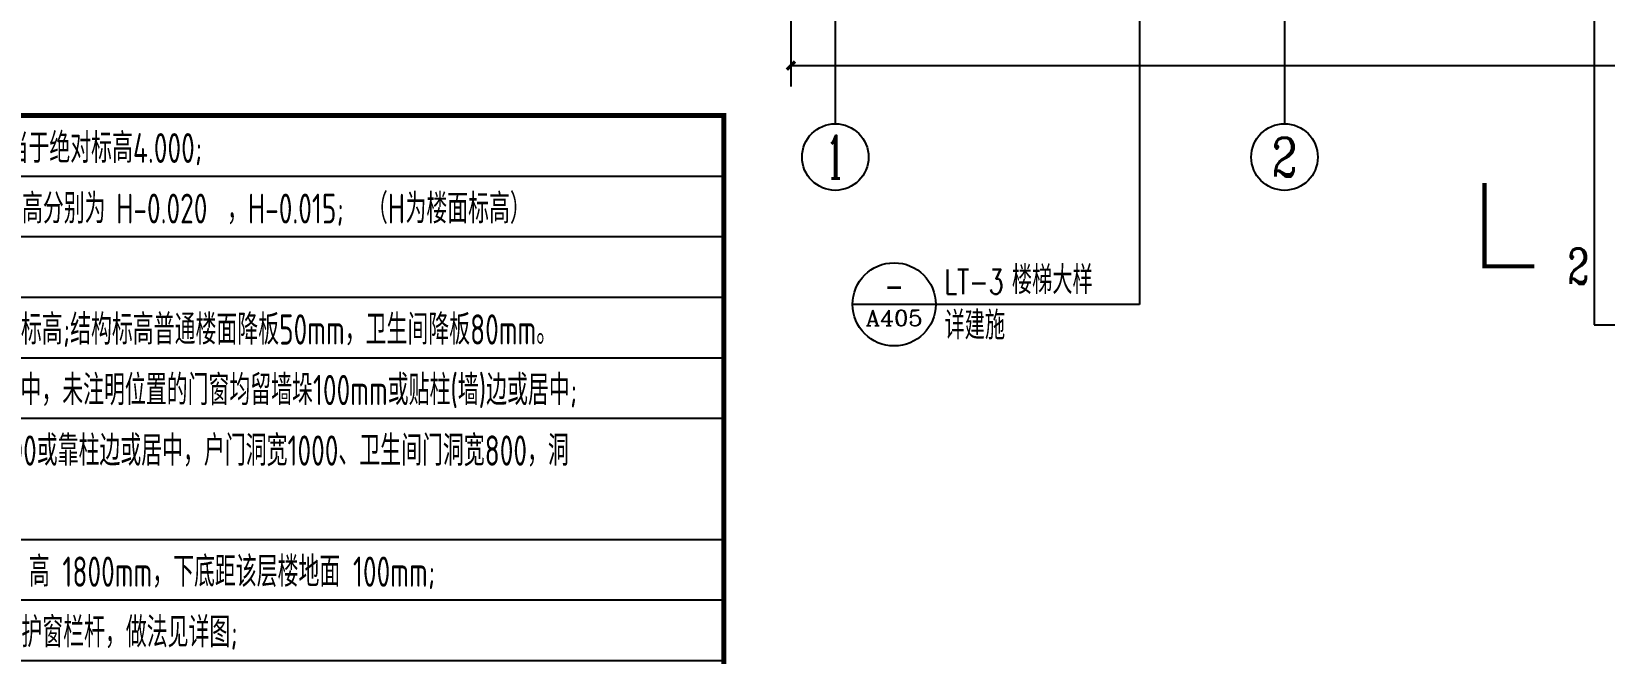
# Model space of a CAD drawing. Extents: x 1738711 to 2346805, y 1189731 to 2516152.
# Drawn here: x 1907598 to 1935962, y 1568904 to 1580122 of the extents above; entities that cross this region are included whole.
import ezdxf
from ezdxf.enums import TextEntityAlignment as Align

# ---------------------------------------------------------------- set-up
doc = ezdxf.new("R2010")
doc.units = 0
doc.header["$LTSCALE"] = 1000
doc.header["$MEASUREMENT"] = 0
for name, color, linetype in [('AXIS', 3, 'Continuous'), ('AXIS_TEXT', 7, 'Continuous'), ('C-sheet(通用-图框)', 11, 'Continuous'), ('DIM_IDEN', 3, 'Continuous'), ('DIM_SYMB', 3, 'Continuous'), ('PUB_TEXT', 7, 'Continuous'), ('房间名称', 4, 'Continuous')]:
    doc.layers.add(name, color=color, linetype=linetype)
doc.styles.add('_TCH_AXIS', font='COMPLEX', dxfattribs={"bigfont": 'GBCBIG'})
doc.styles.add('_TCH_DIM', font='SIMPLEX', dxfattribs={"bigfont": 'GBCBIG'})
doc.styles.add('_TCH_DIM_T3', font='SIMPLEX', dxfattribs={"width": 0.705882, "bigfont": 'GBCBIG'})
doc.styles.add('_TCH_LABEL', font='COMPLEX', dxfattribs={"bigfont": 'GBCBIG'})
doc.styles.add('COMPLEX', font='COMPLEX')
doc.styles.add('TSSD_Dimension', font='tssdeng.shx', dxfattribs={"width": 0.7, "bigfont": 'Hztxt.shx'})
doc.styles.add('黑体', font='simhei_0.ttf', dxfattribs={"width": 0.9})
doc.dimstyles.new('_TCH_ARCH&&150', dxfattribs={"dimtxt": 446.25, "dimasz": 150, "dimexe": 375, "dimexo": 450, "dimgap": 189.375, "dimtad": 1, "dimdec": 0, "dimzin": 0, "dimdsep": 46, "dimtxsty": '_TCH_DIM_T3', "dimblk": 'ARCHTICK', "dimcen": 0.09, "dimclrt": 7, "dimazin": 2, "dimtfac": 1, "dimtdec": 0, "dimtix": 1, "dimtmove": 2, "dimatfit": 3, "dimfxl": 1, "dimtolj": 1, "dimtzin": 0, "dimarcsym": 0})

# ---------------------------------------------------------------- blocks, each defined once
blk = doc.blocks.new('FZ')
at = {"layer": 'C-sheet(通用-图框)'}
for p, q in [((682294, 328091), (682294, 321091)), ((670437, 327391), (682294, 327391)), ((670437, 326691), (682294, 326691)), ((670437, 325991), (682294, 325991)), ((670437, 325291), (682294, 325291)), ((670437, 324591), (682294, 324591)), ((670437, 323191), (682294, 323191)), ((670437, 322491), (682294, 322491)), ((670437, 321791), (682294, 321791)), ((670437, 321091), (682294, 321091))]:
    blk.add_line(p, q, dxfattribs=at)
at = {"layer": 'C-sheet(通用-图框)', "const_width": 58.3}
blk.add_lwpolyline([(670437, 328091), (670437, 321091), (682294, 321091), (682294, 328091)], close=True, dxfattribs=at)
at = {"layer": 'PUB_TEXT', "style": '黑体', "width": 0.9}
blk.add_text('附注', height=375.5, dxfattribs=at).set_placement((670726, 328496))
at = {"layer": '房间名称', "style": 'TSSD_Dimension'}
for s, height, width, p in [('1.', 345, 0.7, (670644, 327543)), ('本工程设计标高±', 345, 0.7, (671007, 327543)), ('0.000', 345, 0.7, (672939, 327543)), ('相当于绝对标高', 345, 0.7, (673775, 327543)), ('4.000;', 345, 0.7, (675466, 327543)), ('2.', 345, 0.7, (670644, 326843)), ('卫生间、无障碍卫生间建筑标高分别为', 345, 0.7, (671044, 326843)), ('H-0.020', 345, 0.7, (675272, 326843)), ('H-0.015;', 345, 0.7, (676795, 326843)), ('（', 345, 0.7, (678170, 326843)), ('H', 345, 0.7, (678411, 326843)), ('为楼面标高）', 345, 0.7, (678616, 326843)), ('，', 345, 0.7, (676553, 326843)), ('3. 名称下面的面积均指净面积;', 350, 0.69, (670644, 326143)), ('4. 所有屋面及露台标高均指结构标高;结构标高普通楼面降板50mm，卫生间降板80mm。', 350, 0.69, (670644, 325443)), ('5. 未标注定位的墙体均以轴线居中，未注明位置的门窗均留墙垛100mm或贴柱(墙)边或居中;', 350, 0.69, (670644, 324743)), ('6. 内门洞无特殊注明处，留垛100或靠柱边或居中，户门洞宽1000、卫生间门洞宽800，洞', 350, 0.69, (670644, 324043)), ('口高 2.100m。', 350, 0.69, (671034, 323343)), ('7. 嵌墙消火拴洞口宽 800mm，高 1800mm，下底距该层楼地面 100mm;', 350, 0.69, (670644, 322643)), ('8. 窗台高度低于 900mm 时设护窗栏杆，做法见详图;', 350, 0.69, (670644, 321943)), ('9. 地漏、屋面通气管、消火栓等在本图中仅作示意，具体详给排水专业图纸；', 350, 0.69, (670644, 321243))]:
    blk.add_text(s, height=height, dxfattribs=dict(at, width=width)).set_placement(p)
blk = doc.blocks.new('_ArchTick')
at = {"color": 0, "linetype": 'ByBlock', "const_width": 0.4}
blk.add_lwpolyline([(-0.5, -0.5), (0.5, 0.5)], dxfattribs=at)
blk = doc.blocks.new('*D2532')
at = {"layer": 'AXIS', "color": 0, "lineweight": -2, "transparency": 16777216}
for p, q in [((1921292, 1584007), (1921292, 1579132)), ((1999992, 1584007), (1999992, 1579132)), ((1921292, 1579507), (1999992, 1579507))]:
    blk.add_line(p, q, dxfattribs=at)
at = {"layer": 'Defpoints', "color": 0, "transparency": 16777216}
for p in [(1921292, 1584457), (1999992, 1584457), (1999992, 1579507)]:
    blk.add_point(p, dxfattribs=at)
at = {"layer": 'AXIS', "color": 0, "lineweight": -2, "transparency": 16777216, "xscale": 150, "yscale": 150, "zscale": 150, "rotation": 180}
blk.add_blockref('_ArchTick', (1921292, 1579507), dxfattribs=at)
at = {"layer": 'AXIS', "color": 0, "lineweight": -2, "transparency": 16777216, "xscale": 150, "yscale": 150, "zscale": 150}
blk.add_blockref('_ArchTick', (1999992, 1579507), dxfattribs=at)
at = {"layer": 'AXIS', "color": 7, "transparency": 16777216, "insert": (1960642, 1579920), "char_height": 446.2, "attachment_point": 5, "style": '_TCH_DIM_T3'}
blk.add_mtext('\\A1;78700', dxfattribs=at)
blk = doc.blocks.new('_AXISO')
blk.add_circle((0, 0), 0.5)
at = {"layer": 'AXIS_TEXT', "style": 'COMPLEX', "width": 1.041667}
blk.add_attdef('A', text='', height=0.56, dxfattribs=at).set_placement((-0.25, -0.28), (0.25, -0.28), align=Align.FIT)

msp = doc.modelspace()

# ---------------------------------------------------------------- linework, layer by layer
at = {"layer": 'AXIS'}
for p, q in [((1922091.9, 1584457.1), (1922091.9, 1578457.1)), ((1930191.9, 1584457.1), (1930191.9, 1578457.1))]:
    msp.add_line(p, q, dxfattribs=at)
at = {"layer": 'DIM_IDEN'}
for p, q in [((1927578.1, 1587506.2), (1927578.1, 1575200.5)), ((1935776.8, 1587147.2), (1935776.8, 1574834.1)), ((1923902.9, 1575200.5), (1922402.9, 1575200.5)), ((1927578.1, 1575200.5), (1923902.9, 1575200.5)), ((1935776.8, 1574834.1), (1938453.7, 1574834.1))]:
    msp.add_line(p, q, dxfattribs=at)
msp.add_circle((1923152.9, 1575200.5), 750, dxfattribs=at)
at = {"layer": 'DIM_SYMB', "const_width": 75}
msp.add_lwpolyline([(1933796.4, 1577387.6), (1933796.4, 1575887.6), (1934696.4, 1575887.6)], dxfattribs=at)

# ---------------------------------------------------------------- block references
at = {"xscale": 1.5599844, "yscale": 1.5599844, "zscale": 1.5599844}
msp.add_blockref('FZ', (855711.7, 1066789.3), dxfattribs=at)
at = {"layer": 'AXIS'}
ref = msp.add_blockref('_AXISO', (1922091.9, 1577857.1), dxfattribs=dict(at, xscale=1200, yscale=1200, zscale=1200))
ref.add_attrib('A', '1', dxfattribs={"layer": 'AXIS_TEXT', "ltscale": 0.5, "height": 772.1, "style": '_TCH_AXIS'}).set_placement((1921926.4, 1577471), (1922257.3, 1577471), align=Align.FIT)
ref = msp.add_blockref('_AXISO', (1930191.9, 1577857.1), dxfattribs=dict(at, xscale=1200, yscale=1200, zscale=1200))
ref.add_attrib('A', '2', dxfattribs={"layer": 'AXIS_TEXT', "ltscale": 0.5, "height": 698.9, "style": '_TCH_AXIS'}).set_placement((1929958.9, 1577507.6), (1930424.9, 1577507.6), align=Align.FIT)

# ---------------------------------------------------------------- texts
at = {"layer": 'PUB_TEXT', "color": 7, "width": 0.705882}
for s, height, style, p in [('2', 637.5, '_TCH_LABEL', (1935296.4, 1575568.9)), ('LT-3', 446.25, '_TCH_DIM', (1924060.4, 1575385.9))]:
    msp.add_text(s, height=height, dxfattribs=dict(at, style=style)).set_placement(p)
at = {"layer": 'PUB_TEXT', "color": 7, "style": '_TCH_DIM'}
for s, p in [('楼梯大样', (1925275.4, 1575385.9)), ('详建施', (1924060.4, 1574568.3))]:
    msp.add_text(s, height=506.38, dxfattribs=at).set_placement(p)
at = {"layer": 'PUB_TEXT', "color": 7, "style": '_TCH_LABEL', "width": 0.777778}
msp.add_text('-', height=522, dxfattribs=at).set_placement((1922978.9, 1575283.5), (1923326.9, 1575283.5), align=Align.FIT)
at = {"layer": 'PUB_TEXT', "color": 7, "style": '_TCH_LABEL'}
msp.add_text('A405', height=283.33, dxfattribs=at).set_placement((1922640.2, 1574811.6), (1923665.6, 1574811.6), align=Align.FIT)

# ---------------------------------------------------------------- dimensions: what is measured, and where the dimension line sits
at = {"layer": 'AXIS'}
dim = msp.add_aligned_dim(p1=(1921292.2, 1584457.1), p2=(1999991.9, 1584457.1), distance=-4950, dimstyle='_TCH_ARCH&&150', dxfattribs=at)
dim.commit()
dim.dimension.update_dxf_attribs({"geometry": '*D2532', "text_midpoint": (1960642.1, 1579919.6)})

doc.saveas('drawing.dxf')
